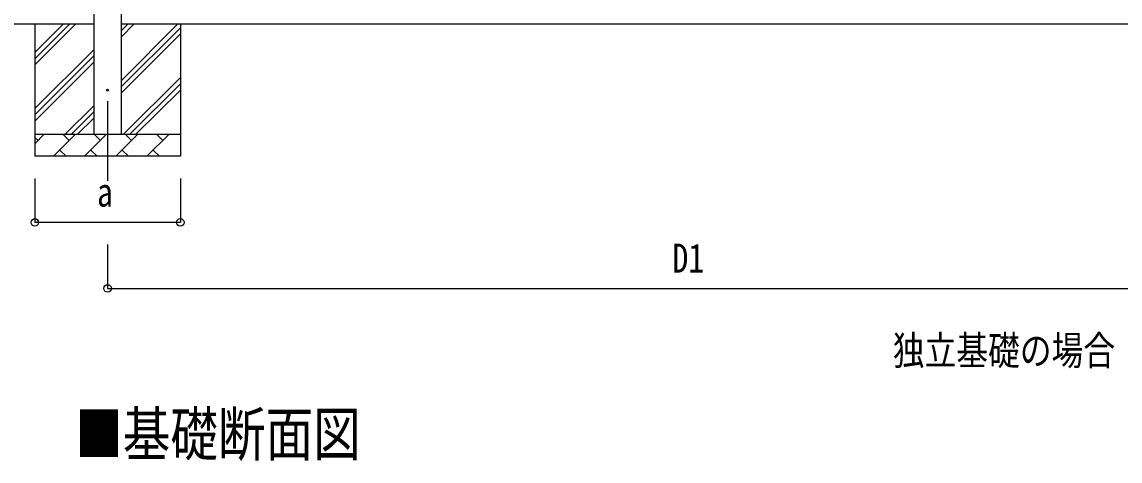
# Model space of a CAD drawing. Units: millimetres, scale not verified. Extents: x -16820 to 16820, y -11880 to 11880.
# Drawn here: x -14036 to -9055, y -5447 to -3453 of the extents above; entities that cross this region are included whole.
import ezdxf
from ezdxf.enums import TextEntityAlignment as Align

# ---------------------------------------------------------------- set-up
doc = ezdxf.new("R2010")
doc.units = ezdxf.units.MM
doc.header["$LTSCALE"] = 50
for name, color, linetype in [('0-2_USER1', 3, 'Continuous'), ('0-3_YKK_12', 2, 'Continuous'), ('0-4_YKK_13', 4, 'Continuous'), ('0-5_YKK_A1', 4, 'Continuous'), ('0-6_YKK_D', 6, 'Continuous')]:
    doc.layers.add(name, color=color, linetype=linetype)
doc.styles.add('ＭＳ ゴシック', font='')
doc.styles.get('ＭＳ ゴシック').set_extended_font_data('MS Gothic')

msp = doc.modelspace()

# ---------------------------------------------------------------- linework, layer by layer
at = {"layer": '0-3_YKK_12'}
msp.add_line((-13647.42, -3813), (-13647.42, -4174.66), dxfattribs=at)
at = {"layer": '0-4_YKK_13'}
msp.add_circle((-13647.42, -3763), 4.5, dxfattribs=at)
at = {"layer": '0-5_YKK_A1'}
for p, q in [((-13709.92, -1163), (-13709.92, -3963)), ((-13584.92, -3963), (-13584.92, -1163)), ((-13709.92, -3463), (-14479.92, -3463)), ((-13977.42, -3463), (-13977.42, -4063)), ((-13977.42, -3648.05), (-13792.37, -3463)), ((-13977.42, -3619.77), (-13820.65, -3463)), ((-13977.42, -3591.48), (-13848.94, -3463)), ((-8373.42, -3463), (-13584.92, -3463)), ((-13584.92, -3718.1), (-13329.82, -3463)), ((-13584.92, -3520.11), (-13527.81, -3463)), ((-13584.92, -3491.82), (-13556.1, -3463)), ((-13584.92, -3746.38), (-13317.42, -3478.88)), ((-13317.42, -3463), (-13317.42, -4063)), ((-13584.92, -3774.67), (-13317.42, -3507.17)), ((-13977.42, -3846.04), (-13709.92, -3578.54)), ((-13977.42, -3874.32), (-13709.92, -3606.82)), ((-13977.42, -3902.61), (-13709.92, -3635.11)), ((-13575.26, -3963), (-13317.42, -3705.16)), ((-13546.98, -3963), (-13317.42, -3733.44)), ((-13518.69, -3963), (-13317.42, -3761.73)), ((-13839.82, -3963), (-13709.92, -3833.1)), ((-13811.54, -3963), (-13709.92, -3861.38)), ((-13783.25, -3963), (-13709.92, -3889.67)), ((-13977.42, -3963), (-13317.42, -3963)), ((-13977.42, -4005.89), (-13934.53, -3963)), ((-13963.08, -3991.55), (-13977.42, -3977.21)), ((-13893.11, -4063), (-13793.11, -3963)), ((-13821.66, -3991.55), (-13850.21, -3963)), ((-13751.68, -4063), (-13651.68, -3963)), ((-13680.24, -3991.55), (-13708.79, -3963)), ((-13610.26, -4063), (-13510.26, -3963)), ((-13538.82, -3991.55), (-13567.37, -3963)), ((-13468.84, -4063), (-13368.84, -3963)), ((-13397.4, -3991.55), (-13425.95, -3963)), ((-13320.71, -3963), (-13317.42, -3959.72)), ((-13864.55, -4034.45), (-13836, -4063)), ((-13723.13, -4034.45), (-13694.58, -4063)), ((-13581.71, -4034.45), (-13553.16, -4063)), ((-13440.29, -4034.45), (-13411.74, -4063)), ((-13317.42, -4063), (-13977.42, -4063))]:
    msp.add_line(p, q, dxfattribs=at)
at = {"layer": '0-6_YKK_D'}
for p, q in [((-13977.42, -4163), (-13977.42, -4364)), ((-13317.42, -4163), (-13317.42, -4364)), ((-13317.42, -4363), (-13977.42, -4363)), ((-13647.42, -4464), (-13647.42, -4664)), ((-13647.42, -4663), (-8310.92, -4663))]:
    msp.add_line(p, q, dxfattribs=at)
for centre in [(-13977.42, -4363), (-13317.42, -4363), (-13647.42, -4663)]:
    msp.add_circle(centre, 17, dxfattribs=at)

# ---------------------------------------------------------------- texts
at = {"layer": '0-2_USER1', "style": 'ＭＳ ゴシック', "width": 0.8}
for s, height, p in [('独立基礎の場合', 132, (-10085.42, -5050.61)), ('■基礎断面図', 197.9, (-13794.6, -5482.55))]:
    msp.add_text(s, height=height, dxfattribs=at).set_placement(p, align=Align.BOTTOM_LEFT)
at = {"layer": '0-6_YKK_D', "style": 'ＭＳ ゴシック', "width": 0.8}
for s, p in [('a', (-13695.42, -4331)), ('D1', (-11084.77, -4631))]:
    msp.add_text(s, height=132, dxfattribs=at).set_placement(p, align=Align.BOTTOM_LEFT)

doc.saveas('drawing.dxf')
